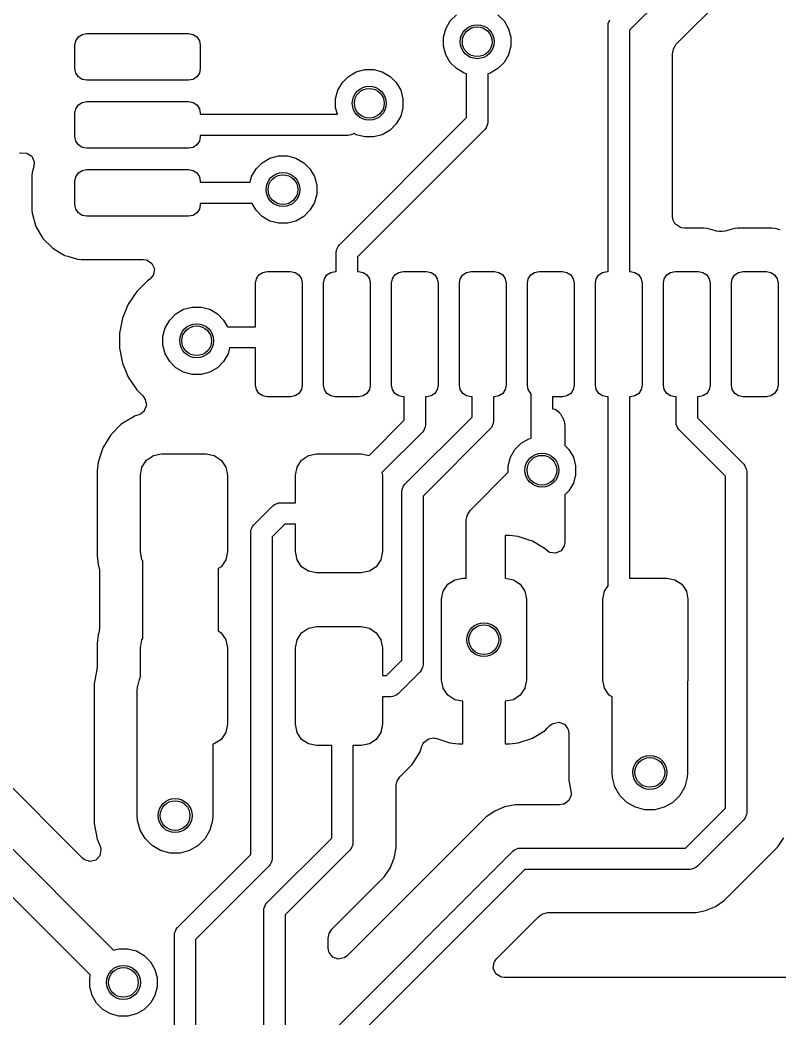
# Model space of a CAD drawing. Header units: inches. Extents: x -2.18 to 1.8, y 0.44 to 2.81.
# Drawn here: x -0.5719 to -0.2201, y 1.2012 to 1.6636 of the extents above; entities that cross this region are included whole.
import ezdxf

# ---------------------------------------------------------------- set-up
doc = ezdxf.new("R2010")
doc.units = ezdxf.units.IN
doc.header["$MEASUREMENT"] = 0
doc.layers.add('BLACK', color=250, linetype='CONTINUOUS')

msp = doc.modelspace()

# ---------------------------------------------------------------- linework, layer by layer
at = {"layer": 'BLACK', "linetype": 'CONTINUOUS'}
for p, q in [((-0.25513, 1.69328), (-0.28949, 1.65892)), ((-0.26775, 1.65235), (-0.24313, 1.67696)), ((-0.37249, 1.66313), (-0.36959, 1.66604)), ((-0.35041, 1.66604), (-0.34751, 1.66313)), ((-0.37455, 1.65957), (-0.37249, 1.66313)), ((-0.34751, 1.66313), (-0.34545, 1.65957)), ((-0.29933, 1.66096), (-0.29924, 1.66192)), ((-0.29933, 1.54709), (-0.29933, 1.66096)), ((-0.29924, 1.66192), (-0.2985, 1.66369)), ((-0.54597, 1.65398), (-0.54479, 1.65574)), ((-0.54479, 1.65574), (-0.54304, 1.65691)), ((-0.54304, 1.65691), (-0.54096, 1.65732)), ((-0.54096, 1.65732), (-0.49372, 1.65732)), ((-0.49372, 1.65732), (-0.49165, 1.65691)), ((-0.49165, 1.65691), (-0.48989, 1.65574)), ((-0.48989, 1.65574), (-0.48872, 1.65398)), ((-0.37561, 1.6556), (-0.37455, 1.65957)), ((-0.37561, 1.65149), (-0.37561, 1.6556)), ((-0.34545, 1.65957), (-0.34439, 1.6556)), ((-0.34439, 1.6556), (-0.34439, 1.65149)), ((-0.28949, 1.65892), (-0.28949, 1.54709)), ((-0.54638, 1.65191), (-0.54597, 1.65398)), ((-0.54638, 1.64108), (-0.54638, 1.65191)), ((-0.48872, 1.65398), (-0.48831, 1.65191)), ((-0.48831, 1.65191), (-0.48831, 1.64108)), ((-0.37455, 1.64752), (-0.37561, 1.65149)), ((-0.34439, 1.65149), (-0.34545, 1.64752)), ((-0.26898, 1.65027), (-0.26775, 1.65235)), ((-0.37249, 1.64396), (-0.37455, 1.64752)), ((-0.34545, 1.64752), (-0.34751, 1.64396)), ((-0.26947, 1.6479), (-0.26927, 1.64928)), ((-0.26947, 1.57251), (-0.26947, 1.6479)), ((-0.26927, 1.64928), (-0.26925, 1.64936)), ((-0.26925, 1.64936), (-0.26898, 1.65027)), ((-0.36959, 1.64105), (-0.37249, 1.64396)), ((-0.34751, 1.64396), (-0.35041, 1.64105)), ((-0.54597, 1.63901), (-0.54638, 1.64108)), ((-0.54479, 1.63725), (-0.54597, 1.63901)), ((-0.54304, 1.63608), (-0.54479, 1.63725)), ((-0.48989, 1.63725), (-0.49165, 1.63608)), ((-0.48872, 1.63901), (-0.48989, 1.63725)), ((-0.48831, 1.64108), (-0.48872, 1.63901)), ((-0.42249, 1.63459), (-0.41959, 1.63749)), ((-0.41959, 1.63749), (-0.41603, 1.63955)), ((-0.41603, 1.63955), (-0.41206, 1.64061)), ((-0.41206, 1.64061), (-0.40794, 1.64061)), ((-0.40794, 1.64061), (-0.40397, 1.63955)), ((-0.40397, 1.63955), (-0.40041, 1.63749)), ((-0.40041, 1.63749), (-0.39751, 1.63459)), ((-0.36603, 1.63899), (-0.36959, 1.64105)), ((-0.36492, 1.6387), (-0.36603, 1.63899)), ((-0.36492, 1.61838), (-0.36492, 1.6387)), ((-0.35397, 1.63899), (-0.35508, 1.6387)), ((-0.35508, 1.6387), (-0.35508, 1.61634)), ((-0.35041, 1.64105), (-0.35397, 1.63899)), ((-0.54096, 1.63567), (-0.54304, 1.63608)), ((-0.49372, 1.63567), (-0.54096, 1.63567)), ((-0.49165, 1.63608), (-0.49372, 1.63567)), ((-0.42455, 1.63103), (-0.42249, 1.63459)), ((-0.39751, 1.63459), (-0.39545, 1.63103)), ((-0.42561, 1.62706), (-0.42455, 1.63103)), ((-0.39545, 1.63103), (-0.39439, 1.62706)), ((-0.54597, 1.62248), (-0.54479, 1.62424)), ((-0.54479, 1.62424), (-0.54304, 1.62541)), ((-0.54304, 1.62541), (-0.54096, 1.62583)), ((-0.54096, 1.62583), (-0.49372, 1.62583)), ((-0.49372, 1.62583), (-0.49165, 1.62541)), ((-0.49165, 1.62541), (-0.48989, 1.62424)), ((-0.48989, 1.62424), (-0.48872, 1.62248)), ((-0.42561, 1.62294), (-0.42561, 1.62706)), ((-0.39439, 1.62706), (-0.39439, 1.62294)), ((-0.54638, 1.62041), (-0.54597, 1.62248)), ((-0.54638, 1.60959), (-0.54638, 1.62041)), ((-0.48872, 1.62248), (-0.48831, 1.62041)), ((-0.48831, 1.62041), (-0.48831, 1.61992)), ((-0.48831, 1.61992), (-0.4248, 1.61992)), ((-0.4248, 1.61992), (-0.42561, 1.62294)), ((-0.39545, 1.61897), (-0.39751, 1.61541)), ((-0.39439, 1.62294), (-0.39545, 1.61897)), ((-0.42387, 1.55942), (-0.36492, 1.61838)), ((-0.39751, 1.61541), (-0.40041, 1.61251)), ((-0.35517, 1.61538), (-0.35591, 1.6136)), ((-0.35508, 1.61634), (-0.35517, 1.61538)), ((-0.54597, 1.60752), (-0.54638, 1.60959)), ((-0.48831, 1.60959), (-0.48872, 1.60752)), ((-0.42, 1.61008), (-0.48831, 1.61008)), ((-0.48831, 1.61008), (-0.48831, 1.60959)), ((-0.41904, 1.61017), (-0.42, 1.61008)), ((-0.41837, 1.61045), (-0.41904, 1.61017)), ((-0.41904, 1.61017), (-0.41904, 1.61017)), ((-0.41727, 1.61091), (-0.41837, 1.61045)), ((-0.41708, 1.61106), (-0.41727, 1.61091)), ((-0.41727, 1.61091), (-0.41727, 1.61091)), ((-0.41603, 1.61045), (-0.41708, 1.61106)), ((-0.41206, 1.60939), (-0.41603, 1.61045)), ((-0.35652, 1.61286), (-0.41547, 1.55391)), ((-0.40794, 1.60939), (-0.41206, 1.60939)), ((-0.40397, 1.61045), (-0.40794, 1.60939)), ((-0.40041, 1.61251), (-0.40397, 1.61045)), ((-0.35591, 1.6136), (-0.35652, 1.61286)), ((-0.54479, 1.60576), (-0.54597, 1.60752)), ((-0.54304, 1.60459), (-0.54479, 1.60576)), ((-0.54096, 1.60417), (-0.54304, 1.60459)), ((-0.49165, 1.60459), (-0.49372, 1.60417)), ((-0.48989, 1.60576), (-0.49165, 1.60459)), ((-0.48872, 1.60752), (-0.48989, 1.60576)), ((-0.57191, 1.60189), (-0.57148, 1.60201)), ((-0.57148, 1.60201), (-0.56873, 1.60196)), ((-0.56873, 1.60196), (-0.56644, 1.60043)), ((-0.56644, 1.60043), (-0.56535, 1.59791)), ((-0.49372, 1.60417), (-0.54096, 1.60417)), ((-0.45603, 1.59955), (-0.45206, 1.60061)), ((-0.45206, 1.60061), (-0.44794, 1.60061)), ((-0.44794, 1.60061), (-0.44397, 1.59955)), ((-0.56548, 1.59571), (-0.56628, 1.59293)), ((-0.56532, 1.59768), (-0.56548, 1.59571)), ((-0.56535, 1.59791), (-0.56532, 1.59768)), ((-0.46249, 1.59459), (-0.45959, 1.59749)), ((-0.45959, 1.59749), (-0.45603, 1.59955)), ((-0.44397, 1.59955), (-0.44041, 1.59749)), ((-0.44041, 1.59749), (-0.43751, 1.59459)), ((-0.56628, 1.59293), (-0.5664, 1.59149)), ((-0.5664, 1.59149), (-0.5664, 1.57552)), ((-0.56628, 1.59293), (-0.56628, 1.59293)), ((-0.54638, 1.58892), (-0.54597, 1.59099)), ((-0.54597, 1.59099), (-0.54479, 1.59275)), ((-0.54479, 1.59275), (-0.54304, 1.59392)), ((-0.54304, 1.59392), (-0.54096, 1.59433)), ((-0.54096, 1.59433), (-0.49372, 1.59433)), ((-0.49372, 1.59433), (-0.49165, 1.59392)), ((-0.49165, 1.59392), (-0.48989, 1.59275)), ((-0.48989, 1.59275), (-0.48872, 1.59099)), ((-0.48872, 1.59099), (-0.48831, 1.58892)), ((-0.46525, 1.58843), (-0.46455, 1.59103)), ((-0.46455, 1.59103), (-0.46249, 1.59459)), ((-0.43751, 1.59459), (-0.43545, 1.59103)), ((-0.43545, 1.59103), (-0.43439, 1.58706)), ((-0.54638, 1.57809), (-0.54638, 1.58892)), ((-0.48831, 1.58892), (-0.48831, 1.58843)), ((-0.48831, 1.58843), (-0.46525, 1.58843)), ((-0.43439, 1.58706), (-0.43439, 1.58294)), ((-0.43439, 1.58294), (-0.43545, 1.57897)), ((-0.54597, 1.57602), (-0.54638, 1.57809)), ((-0.48831, 1.57809), (-0.48872, 1.57602)), ((-0.46432, 1.57858), (-0.48831, 1.57858)), ((-0.48831, 1.57858), (-0.48831, 1.57809)), ((-0.46249, 1.57541), (-0.46432, 1.57858)), ((-0.43545, 1.57897), (-0.43751, 1.57541)), ((-0.5664, 1.57552), (-0.5664, 1.57552)), ((-0.5664, 1.57552), (-0.56628, 1.57408)), ((-0.56628, 1.57408), (-0.56628, 1.57408)), ((-0.56628, 1.57408), (-0.56628, 1.57408)), ((-0.56628, 1.57408), (-0.56449, 1.56791)), ((-0.54479, 1.57426), (-0.54597, 1.57602)), ((-0.54304, 1.57309), (-0.54479, 1.57426)), ((-0.54096, 1.57268), (-0.54304, 1.57309)), ((-0.49372, 1.57268), (-0.54096, 1.57268)), ((-0.49165, 1.57309), (-0.49372, 1.57268)), ((-0.48989, 1.57426), (-0.49165, 1.57309)), ((-0.48872, 1.57602), (-0.48989, 1.57426)), ((-0.45959, 1.57251), (-0.46249, 1.57541)), ((-0.45603, 1.57045), (-0.45959, 1.57251)), ((-0.44041, 1.57251), (-0.44397, 1.57045)), ((-0.43751, 1.57541), (-0.44041, 1.57251)), ((-0.26936, 1.57148), (-0.26947, 1.57251)), ((-0.56449, 1.56791), (-0.56449, 1.56791)), ((-0.56449, 1.56791), (-0.56449, 1.56791)), ((-0.56449, 1.56791), (-0.56122, 1.56238)), ((-0.45206, 1.56939), (-0.45603, 1.57045)), ((-0.44794, 1.56939), (-0.45206, 1.56939)), ((-0.44397, 1.57045), (-0.44794, 1.56939)), ((-0.26929, 1.57118), (-0.26936, 1.57148)), ((-0.26821, 1.56902), (-0.26929, 1.57118)), ((-0.26816, 1.56896), (-0.26821, 1.56902)), ((-0.26585, 1.56748), (-0.26816, 1.56896)), ((-0.26526, 1.5673), (-0.26585, 1.56748)), ((-0.26388, 1.56711), (-0.26526, 1.5673)), ((-0.25493, 1.56711), (-0.26388, 1.56711)), ((-0.25349, 1.56699), (-0.25493, 1.56711)), ((-0.25493, 1.56711), (-0.25493, 1.56711)), ((-0.25493, 1.56711), (-0.25493, 1.56711)), ((-0.25117, 1.56632), (-0.25349, 1.56699)), ((-0.25349, 1.56699), (-0.25349, 1.56699)), ((-0.25349, 1.56699), (-0.25349, 1.56699)), ((-0.24919, 1.56574), (-0.25117, 1.56632)), ((-0.24783, 1.56555), (-0.24919, 1.56574)), ((-0.2465, 1.56555), (-0.24783, 1.56555)), ((-0.24514, 1.56574), (-0.2465, 1.56555)), ((-0.24084, 1.56699), (-0.24514, 1.56574)), ((-0.2394, 1.56711), (-0.24084, 1.56699)), ((-0.24084, 1.56699), (-0.24084, 1.56699)), ((-0.22344, 1.56711), (-0.2394, 1.56711)), ((-0.2394, 1.56711), (-0.2394, 1.56711)), ((-0.2394, 1.56711), (-0.2394, 1.56711)), ((-0.22199, 1.56699), (-0.22344, 1.56711)), ((-0.22344, 1.56711), (-0.22344, 1.56711)), ((-0.22344, 1.56711), (-0.22344, 1.56711)), ((-0.21968, 1.56632), (-0.22199, 1.56699)), ((-0.22199, 1.56699), (-0.22199, 1.56699)), ((-0.22199, 1.56699), (-0.22199, 1.56699)), ((-0.56122, 1.56238), (-0.56122, 1.56238)), ((-0.56122, 1.56238), (-0.55668, 1.55783)), ((-0.42501, 1.55742), (-0.42449, 1.55868)), ((-0.42449, 1.55868), (-0.42387, 1.55942)), ((-0.42449, 1.55868), (-0.42449, 1.55868)), ((-0.55668, 1.55783), (-0.55668, 1.55783)), ((-0.55668, 1.55783), (-0.55668, 1.55783)), ((-0.55668, 1.55783), (-0.55668, 1.55783)), ((-0.55668, 1.55783), (-0.55292, 1.55561)), ((-0.55292, 1.55561), (-0.55292, 1.55561)), ((-0.55292, 1.55561), (-0.55115, 1.55456)), ((-0.55115, 1.55456), (-0.54975, 1.55416)), ((-0.54975, 1.55416), (-0.54517, 1.55283)), ((-0.42531, 1.55594), (-0.42522, 1.5569)), ((-0.42531, 1.54709), (-0.42531, 1.55594)), ((-0.42522, 1.5569), (-0.42509, 1.55722)), ((-0.42509, 1.55722), (-0.42501, 1.55742)), ((-0.41547, 1.55391), (-0.41547, 1.54709)), ((-0.54517, 1.55283), (-0.54497, 1.55277)), ((-0.54497, 1.55277), (-0.54353, 1.55266)), ((-0.54353, 1.55266), (-0.54353, 1.55266)), ((-0.54353, 1.55266), (-0.51482, 1.55266)), ((-0.51482, 1.55266), (-0.51344, 1.55246)), ((-0.51344, 1.55246), (-0.51301, 1.55233)), ((-0.51301, 1.55233), (-0.5107, 1.55085)), ((-0.5107, 1.55085), (-0.50956, 1.54835)), ((-0.50999, 1.54554), (-0.51172, 1.54351)), ((-0.50995, 1.54562), (-0.50999, 1.54554)), ((-0.50956, 1.54835), (-0.50995, 1.54562)), ((-0.4623, 1.54374), (-0.46113, 1.5455)), ((-0.46113, 1.5455), (-0.45937, 1.54667)), ((-0.45937, 1.54667), (-0.4573, 1.54709)), ((-0.4573, 1.54709), (-0.44648, 1.54709)), ((-0.44648, 1.54709), (-0.4444, 1.54667)), ((-0.4444, 1.54667), (-0.44265, 1.5455)), ((-0.44265, 1.5455), (-0.44148, 1.54374)), ((-0.43081, 1.54374), (-0.42963, 1.5455)), ((-0.42963, 1.5455), (-0.42788, 1.54667)), ((-0.42788, 1.54667), (-0.42581, 1.54709)), ((-0.42581, 1.54709), (-0.42531, 1.54709)), ((-0.41547, 1.54709), (-0.41498, 1.54709)), ((-0.41498, 1.54709), (-0.41291, 1.54667)), ((-0.41291, 1.54667), (-0.41115, 1.5455)), ((-0.41115, 1.5455), (-0.40998, 1.54374)), ((-0.39931, 1.54374), (-0.39814, 1.5455)), ((-0.39814, 1.5455), (-0.39638, 1.54667)), ((-0.39638, 1.54667), (-0.39431, 1.54709)), ((-0.39431, 1.54709), (-0.38348, 1.54709)), ((-0.38348, 1.54709), (-0.38141, 1.54667)), ((-0.38141, 1.54667), (-0.37966, 1.5455)), ((-0.37966, 1.5455), (-0.37848, 1.54374)), ((-0.36782, 1.54374), (-0.36664, 1.5455)), ((-0.36664, 1.5455), (-0.36489, 1.54667)), ((-0.36489, 1.54667), (-0.36281, 1.54709)), ((-0.36281, 1.54709), (-0.35199, 1.54709)), ((-0.35199, 1.54709), (-0.34992, 1.54667)), ((-0.34992, 1.54667), (-0.34816, 1.5455)), ((-0.34816, 1.5455), (-0.34699, 1.54374)), ((-0.33632, 1.54374), (-0.33515, 1.5455)), ((-0.33515, 1.5455), (-0.33339, 1.54667)), ((-0.33339, 1.54667), (-0.33132, 1.54709)), ((-0.33132, 1.54709), (-0.32049, 1.54709)), ((-0.32049, 1.54709), (-0.31842, 1.54667)), ((-0.31842, 1.54667), (-0.31666, 1.5455)), ((-0.31666, 1.5455), (-0.31549, 1.54374)), ((-0.30482, 1.54374), (-0.30365, 1.5455)), ((-0.30365, 1.5455), (-0.30189, 1.54667)), ((-0.30189, 1.54667), (-0.29982, 1.54709)), ((-0.29982, 1.54709), (-0.29933, 1.54709)), ((-0.28949, 1.54709), (-0.289, 1.54709)), ((-0.289, 1.54709), (-0.28692, 1.54667)), ((-0.28692, 1.54667), (-0.28517, 1.5455)), ((-0.28517, 1.5455), (-0.28399, 1.54374)), ((-0.27333, 1.54374), (-0.27215, 1.5455)), ((-0.27215, 1.5455), (-0.2704, 1.54667)), ((-0.2704, 1.54667), (-0.26833, 1.54709)), ((-0.26833, 1.54709), (-0.2575, 1.54709)), ((-0.2575, 1.54709), (-0.25543, 1.54667)), ((-0.25543, 1.54667), (-0.25367, 1.5455)), ((-0.25367, 1.5455), (-0.2525, 1.54374)), ((-0.24183, 1.54374), (-0.24066, 1.5455)), ((-0.24066, 1.5455), (-0.2389, 1.54667)), ((-0.2389, 1.54667), (-0.23683, 1.54709)), ((-0.23683, 1.54709), (-0.226, 1.54709)), ((-0.226, 1.54709), (-0.22393, 1.54667)), ((-0.22393, 1.54667), (-0.22218, 1.5455)), ((-0.22218, 1.5455), (-0.221, 1.54374)), ((-0.5128, 1.54278), (-0.51778, 1.5378)), ((-0.51172, 1.54351), (-0.5128, 1.54278)), ((-0.5128, 1.54278), (-0.5128, 1.54278)), ((-0.5128, 1.54278), (-0.5128, 1.54278)), ((-0.46272, 1.54167), (-0.4623, 1.54374)), ((-0.46272, 1.5215), (-0.46272, 1.54167)), ((-0.44148, 1.54374), (-0.44106, 1.54167)), ((-0.44106, 1.54167), (-0.44106, 1.49443)), ((-0.43122, 1.54167), (-0.43081, 1.54374)), ((-0.43122, 1.49443), (-0.43122, 1.54167)), ((-0.40998, 1.54374), (-0.40957, 1.54167)), ((-0.40957, 1.54167), (-0.40957, 1.49443)), ((-0.39972, 1.54167), (-0.39931, 1.54374)), ((-0.39972, 1.49443), (-0.39972, 1.54167)), ((-0.37848, 1.54374), (-0.37807, 1.54167)), ((-0.37807, 1.54167), (-0.37807, 1.49443)), ((-0.36823, 1.54167), (-0.36782, 1.54374)), ((-0.36823, 1.49443), (-0.36823, 1.54167)), ((-0.34699, 1.54374), (-0.34657, 1.54167)), ((-0.34657, 1.54167), (-0.34657, 1.49443)), ((-0.33673, 1.54167), (-0.33632, 1.54374)), ((-0.33673, 1.49443), (-0.33673, 1.54167)), ((-0.31549, 1.54374), (-0.31508, 1.54167)), ((-0.31508, 1.54167), (-0.31508, 1.49443)), ((-0.30524, 1.54167), (-0.30482, 1.54374)), ((-0.30524, 1.49443), (-0.30524, 1.54167)), ((-0.28399, 1.54374), (-0.28358, 1.54167)), ((-0.28358, 1.54167), (-0.28358, 1.49443)), ((-0.27374, 1.54167), (-0.27333, 1.54374)), ((-0.27374, 1.49443), (-0.27374, 1.54167)), ((-0.2525, 1.54374), (-0.25209, 1.54167)), ((-0.25209, 1.54167), (-0.25209, 1.49443)), ((-0.24224, 1.54167), (-0.24183, 1.54374)), ((-0.24224, 1.49443), (-0.24224, 1.54167)), ((-0.221, 1.54374), (-0.22059, 1.54167)), ((-0.22059, 1.54167), (-0.22059, 1.49443)), ((-0.51778, 1.5378), (-0.5217, 1.53194)), ((-0.5217, 1.53194), (-0.52439, 1.52543)), ((-0.5217, 1.53194), (-0.5217, 1.53194)), ((-0.5217, 1.53194), (-0.5217, 1.53194)), ((-0.49603, 1.52955), (-0.49206, 1.53061)), ((-0.49206, 1.53061), (-0.48794, 1.53061)), ((-0.48794, 1.53061), (-0.48397, 1.52955)), ((-0.50249, 1.52459), (-0.49959, 1.52749)), ((-0.49959, 1.52749), (-0.49603, 1.52955)), ((-0.48397, 1.52955), (-0.48041, 1.52749)), ((-0.48041, 1.52749), (-0.47751, 1.52459)), ((-0.52439, 1.52543), (-0.52577, 1.51852)), ((-0.52439, 1.52543), (-0.52439, 1.52543)), ((-0.50455, 1.52103), (-0.50249, 1.52459)), ((-0.47751, 1.52459), (-0.47572, 1.5215)), ((-0.47572, 1.5215), (-0.46272, 1.5215)), ((-0.52577, 1.51852), (-0.52577, 1.51852)), ((-0.52577, 1.51852), (-0.52577, 1.51148)), ((-0.50561, 1.51706), (-0.50455, 1.52103)), ((-0.50561, 1.51294), (-0.50561, 1.51706)), ((-0.50455, 1.50897), (-0.50561, 1.51294)), ((-0.52577, 1.51148), (-0.52577, 1.51148)), ((-0.52577, 1.51148), (-0.52577, 1.51148)), ((-0.52577, 1.51148), (-0.5244, 1.50461)), ((-0.50249, 1.50541), (-0.50455, 1.50897)), ((-0.47545, 1.50897), (-0.47751, 1.50541)), ((-0.47473, 1.51165), (-0.47545, 1.50897)), ((-0.46272, 1.51165), (-0.47473, 1.51165)), ((-0.46272, 1.49443), (-0.46272, 1.51165)), ((-0.5244, 1.50461), (-0.52439, 1.50457)), ((-0.52439, 1.50457), (-0.52439, 1.50457)), ((-0.52439, 1.50457), (-0.52239, 1.49973)), ((-0.49959, 1.50251), (-0.50249, 1.50541)), ((-0.47751, 1.50541), (-0.48041, 1.50251)), ((-0.52239, 1.49973), (-0.5217, 1.49806)), ((-0.49603, 1.50045), (-0.49959, 1.50251)), ((-0.49206, 1.49939), (-0.49603, 1.50045)), ((-0.48794, 1.49939), (-0.49206, 1.49939)), ((-0.48397, 1.50045), (-0.48794, 1.49939)), ((-0.48041, 1.50251), (-0.48397, 1.50045)), ((-0.5217, 1.49806), (-0.5217, 1.49806)), ((-0.5217, 1.49806), (-0.5217, 1.49806)), ((-0.5217, 1.49806), (-0.52008, 1.49564)), ((-0.52008, 1.49564), (-0.51778, 1.4922)), ((-0.4623, 1.49236), (-0.46272, 1.49443)), ((-0.44106, 1.49443), (-0.44148, 1.49236)), ((-0.43081, 1.49236), (-0.43122, 1.49443)), ((-0.40957, 1.49443), (-0.40998, 1.49236)), ((-0.39931, 1.49236), (-0.39972, 1.49443)), ((-0.37807, 1.49443), (-0.37848, 1.49236)), ((-0.36782, 1.49236), (-0.36823, 1.49443)), ((-0.34657, 1.49443), (-0.34699, 1.49236)), ((-0.33632, 1.49236), (-0.33673, 1.49443)), ((-0.31508, 1.49443), (-0.31549, 1.49236)), ((-0.30482, 1.49236), (-0.30524, 1.49443)), ((-0.28358, 1.49443), (-0.28399, 1.49236)), ((-0.27333, 1.49236), (-0.27374, 1.49443)), ((-0.25209, 1.49443), (-0.2525, 1.49236)), ((-0.24183, 1.49236), (-0.24224, 1.49443)), ((-0.22059, 1.49443), (-0.221, 1.49236)), ((-0.51778, 1.4922), (-0.51778, 1.4922)), ((-0.51778, 1.4922), (-0.51498, 1.4894)), ((-0.51498, 1.4894), (-0.51415, 1.48829)), ((-0.46113, 1.4906), (-0.4623, 1.49236)), ((-0.45937, 1.48943), (-0.46113, 1.4906)), ((-0.4573, 1.48902), (-0.45937, 1.48943)), ((-0.44648, 1.48902), (-0.4573, 1.48902)), ((-0.4444, 1.48943), (-0.44648, 1.48902)), ((-0.44265, 1.4906), (-0.4444, 1.48943)), ((-0.44148, 1.49236), (-0.44265, 1.4906)), ((-0.42963, 1.4906), (-0.43081, 1.49236)), ((-0.42788, 1.48943), (-0.42963, 1.4906)), ((-0.42581, 1.48902), (-0.42788, 1.48943)), ((-0.41498, 1.48902), (-0.42581, 1.48902)), ((-0.41291, 1.48943), (-0.41498, 1.48902)), ((-0.41115, 1.4906), (-0.41291, 1.48943)), ((-0.40998, 1.49236), (-0.41115, 1.4906)), ((-0.39814, 1.4906), (-0.39931, 1.49236)), ((-0.39638, 1.48943), (-0.39814, 1.4906)), ((-0.39431, 1.48902), (-0.39638, 1.48943)), ((-0.39382, 1.48902), (-0.39431, 1.48902)), ((-0.39382, 1.47814), (-0.39382, 1.48902)), ((-0.38348, 1.48902), (-0.38398, 1.48902)), ((-0.38398, 1.48902), (-0.38398, 1.4761)), ((-0.38141, 1.48943), (-0.38348, 1.48902)), ((-0.37966, 1.4906), (-0.38141, 1.48943)), ((-0.37848, 1.49236), (-0.37966, 1.4906)), ((-0.36664, 1.4906), (-0.36782, 1.49236)), ((-0.36489, 1.48943), (-0.36664, 1.4906)), ((-0.36281, 1.48902), (-0.36489, 1.48943)), ((-0.36232, 1.48902), (-0.36281, 1.48902)), ((-0.36232, 1.47964), (-0.36232, 1.48902)), ((-0.35199, 1.48902), (-0.35248, 1.48902)), ((-0.35248, 1.48902), (-0.35248, 1.4776)), ((-0.34992, 1.48943), (-0.35199, 1.48902)), ((-0.34816, 1.4906), (-0.34992, 1.48943)), ((-0.34699, 1.49236), (-0.34816, 1.4906)), ((-0.33515, 1.4906), (-0.33632, 1.49236)), ((-0.33492, 1.49045), (-0.33515, 1.4906)), ((-0.33492, 1.46985), (-0.33492, 1.49045)), ((-0.32049, 1.48902), (-0.32508, 1.48902)), ((-0.32508, 1.48902), (-0.32508, 1.48338)), ((-0.31842, 1.48943), (-0.32049, 1.48902)), ((-0.31666, 1.4906), (-0.31842, 1.48943)), ((-0.31549, 1.49236), (-0.31666, 1.4906)), ((-0.30365, 1.4906), (-0.30482, 1.49236)), ((-0.30189, 1.48943), (-0.30365, 1.4906)), ((-0.29982, 1.48902), (-0.30189, 1.48943)), ((-0.29933, 1.48902), (-0.29982, 1.48902)), ((-0.29933, 1.40141), (-0.29933, 1.48902)), ((-0.289, 1.48902), (-0.28949, 1.48902)), ((-0.28949, 1.48902), (-0.28949, 1.40504)), ((-0.28692, 1.48943), (-0.289, 1.48902)), ((-0.28517, 1.4906), (-0.28692, 1.48943)), ((-0.28399, 1.49236), (-0.28517, 1.4906)), ((-0.27215, 1.4906), (-0.27333, 1.49236)), ((-0.2704, 1.48943), (-0.27215, 1.4906)), ((-0.26833, 1.48902), (-0.2704, 1.48943)), ((-0.26783, 1.48902), (-0.26833, 1.48902)), ((-0.26783, 1.4772), (-0.26783, 1.48902)), ((-0.2575, 1.48902), (-0.25799, 1.48902)), ((-0.25799, 1.48902), (-0.25799, 1.47924)), ((-0.25543, 1.48943), (-0.2575, 1.48902)), ((-0.25367, 1.4906), (-0.25543, 1.48943)), ((-0.2525, 1.49236), (-0.25367, 1.4906)), ((-0.24066, 1.4906), (-0.24183, 1.49236)), ((-0.2389, 1.48943), (-0.24066, 1.4906)), ((-0.23683, 1.48902), (-0.2389, 1.48943)), ((-0.226, 1.48902), (-0.23683, 1.48902)), ((-0.22393, 1.48943), (-0.226, 1.48902)), ((-0.22218, 1.4906), (-0.22393, 1.48943)), ((-0.221, 1.49236), (-0.22218, 1.4906)), ((-0.5133, 1.48512), (-0.51426, 1.48254)), ((-0.51415, 1.48829), (-0.51389, 1.48781)), ((-0.51389, 1.48781), (-0.5133, 1.48512)), ((-0.51897, 1.47996), (-0.52491, 1.4763)), ((-0.51678, 1.48069), (-0.51897, 1.47997)), ((-0.51897, 1.47997), (-0.51897, 1.47997)), ((-0.51897, 1.47997), (-0.51897, 1.47996)), ((-0.51605, 1.481), (-0.51678, 1.48069)), ((-0.51599, 1.48103), (-0.51605, 1.481)), ((-0.51435, 1.48243), (-0.51599, 1.48103)), ((-0.51426, 1.48254), (-0.51435, 1.48243)), ((-0.51426, 1.48254), (-0.51426, 1.48254)), ((-0.32508, 1.48338), (-0.324, 1.48326)), ((-0.324, 1.48326), (-0.32392, 1.48323)), ((-0.32392, 1.48323), (-0.32209, 1.48191)), ((-0.32209, 1.48191), (-0.32199, 1.4818)), ((-0.32199, 1.4818), (-0.32148, 1.48109)), ((-0.32148, 1.48109), (-0.32058, 1.47956)), ((-0.52491, 1.4763), (-0.52984, 1.47136)), ((-0.52491, 1.4763), (-0.52491, 1.4763)), ((-0.41012, 1.46184), (-0.39382, 1.47814)), ((-0.39348, 1.44848), (-0.36232, 1.47964)), ((-0.38407, 1.47514), (-0.38481, 1.47337)), ((-0.38398, 1.4761), (-0.38407, 1.47514)), ((-0.35257, 1.47664), (-0.35331, 1.47486)), ((-0.35248, 1.4776), (-0.35257, 1.47664)), ((-0.35257, 1.47664), (-0.35257, 1.47664)), ((-0.32058, 1.47956), (-0.32036, 1.4792)), ((-0.32036, 1.4792), (-0.31986, 1.478)), ((-0.31986, 1.478), (-0.31952, 1.47678)), ((-0.31952, 1.47678), (-0.31935, 1.47549)), ((-0.31935, 1.47549), (-0.31935, 1.46643)), ((-0.26774, 1.47624), (-0.26783, 1.4772)), ((-0.26701, 1.47447), (-0.26774, 1.47624)), ((-0.25799, 1.47924), (-0.23652, 1.45777)), ((-0.52984, 1.47136), (-0.53351, 1.46542)), ((-0.52984, 1.47136), (-0.52984, 1.47136)), ((-0.38542, 1.47262), (-0.40413, 1.45391)), ((-0.38481, 1.47337), (-0.38542, 1.47262)), ((-0.35392, 1.47412), (-0.38508, 1.44296)), ((-0.38481, 1.47337), (-0.38481, 1.47337)), ((-0.35331, 1.47486), (-0.35392, 1.47412)), ((-0.26639, 1.47372), (-0.26701, 1.47447)), ((-0.26701, 1.47447), (-0.26701, 1.47447)), ((-0.24492, 1.45225), (-0.26639, 1.47372)), ((-0.34249, 1.46459), (-0.33959, 1.46749)), ((-0.33959, 1.46749), (-0.33603, 1.46955)), ((-0.33603, 1.46955), (-0.33492, 1.46985)), ((-0.31935, 1.46643), (-0.31751, 1.46459)), ((-0.53351, 1.46542), (-0.5357, 1.4588)), ((-0.53351, 1.46542), (-0.53351, 1.46542)), ((-0.53351, 1.46542), (-0.53351, 1.46542)), ((-0.51322, 1.45968), (-0.51003, 1.46181)), ((-0.51003, 1.46181), (-0.50626, 1.46256)), ((-0.50626, 1.46256), (-0.48559, 1.46256)), ((-0.48559, 1.46256), (-0.48182, 1.46181)), ((-0.48182, 1.46181), (-0.47863, 1.45968)), ((-0.44137, 1.45968), (-0.43818, 1.46181)), ((-0.43818, 1.46181), (-0.43441, 1.46256)), ((-0.43441, 1.46256), (-0.41374, 1.46256)), ((-0.41374, 1.46256), (-0.41012, 1.46184)), ((-0.34455, 1.46103), (-0.34249, 1.46459)), ((-0.31751, 1.46459), (-0.31545, 1.46103)), ((-0.5357, 1.4588), (-0.53612, 1.45471)), ((-0.51535, 1.45648), (-0.51322, 1.45968)), ((-0.47863, 1.45968), (-0.4765, 1.45648)), ((-0.4435, 1.45648), (-0.44137, 1.45968)), ((-0.34561, 1.45706), (-0.34455, 1.46103)), ((-0.34561, 1.45411), (-0.34561, 1.45706)), ((-0.31545, 1.46103), (-0.31439, 1.45706)), ((-0.31439, 1.45706), (-0.31439, 1.45294)), ((-0.23652, 1.45777), (-0.23591, 1.45703)), ((-0.23591, 1.45703), (-0.23591, 1.45703)), ((-0.23591, 1.45703), (-0.23517, 1.45525)), ((-0.53612, 1.45471), (-0.53612, 1.45471)), ((-0.53612, 1.45471), (-0.53612, 1.41529)), ((-0.5161, 1.45272), (-0.51535, 1.45648)), ((-0.5161, 1.41728), (-0.5161, 1.45272)), ((-0.4765, 1.45648), (-0.47575, 1.45272)), ((-0.47575, 1.45272), (-0.47575, 1.41728)), ((-0.44425, 1.45272), (-0.4435, 1.45648)), ((-0.44425, 1.43992), (-0.44425, 1.45272)), ((-0.40413, 1.45391), (-0.4039, 1.45272)), ((-0.4039, 1.45272), (-0.4039, 1.41728)), ((-0.36334, 1.43639), (-0.34561, 1.45411)), ((-0.31439, 1.45294), (-0.31545, 1.44897)), ((-0.24492, 1.2985), (-0.24492, 1.45225)), ((-0.23517, 1.45525), (-0.23508, 1.45429)), ((-0.23508, 1.45429), (-0.23508, 1.29646)), ((-0.39456, 1.44661), (-0.39409, 1.44773)), ((-0.39409, 1.44773), (-0.39348, 1.44848)), ((-0.39409, 1.44773), (-0.39409, 1.44773)), ((-0.31545, 1.44897), (-0.31751, 1.44541)), ((-0.39492, 1.445), (-0.39483, 1.44596)), ((-0.39492, 1.36704), (-0.39492, 1.445)), ((-0.39483, 1.44596), (-0.39477, 1.4461)), ((-0.39477, 1.4461), (-0.39456, 1.44661)), ((-0.38508, 1.44296), (-0.38508, 1.365)), ((-0.31751, 1.44541), (-0.31935, 1.44357)), ((-0.31935, 1.44357), (-0.31935, 1.42181)), ((-0.46348, 1.42973), (-0.45473, 1.43848)), ((-0.45473, 1.43848), (-0.45398, 1.43909)), ((-0.45398, 1.43909), (-0.45273, 1.43961)), ((-0.45398, 1.43909), (-0.45398, 1.43909)), ((-0.45273, 1.43961), (-0.45221, 1.43983)), ((-0.45221, 1.43983), (-0.45125, 1.43992)), ((-0.45221, 1.43983), (-0.45221, 1.43983)), ((-0.45125, 1.43992), (-0.44425, 1.43992)), ((-0.36485, 1.43336), (-0.36457, 1.43431)), ((-0.36457, 1.43431), (-0.36334, 1.43639)), ((-0.46446, 1.42809), (-0.46409, 1.42898)), ((-0.46409, 1.42898), (-0.46348, 1.42973)), ((-0.46409, 1.42898), (-0.46409, 1.42898)), ((-0.44921, 1.43008), (-0.45508, 1.42421)), ((-0.44425, 1.43008), (-0.44921, 1.43008)), ((-0.44425, 1.41728), (-0.44425, 1.43008)), ((-0.36506, 1.43195), (-0.36486, 1.43332)), ((-0.36506, 1.40504), (-0.36506, 1.43195)), ((-0.36486, 1.43332), (-0.36485, 1.43336)), ((-0.46492, 1.42625), (-0.46483, 1.42721)), ((-0.46492, 1.27704), (-0.46492, 1.42625)), ((-0.46483, 1.42721), (-0.46467, 1.4276)), ((-0.46467, 1.4276), (-0.46446, 1.42809)), ((-0.45508, 1.42421), (-0.45508, 1.275)), ((-0.34502, 1.42472), (-0.34699, 1.42472)), ((-0.34699, 1.42472), (-0.34699, 1.40504)), ((-0.34098, 1.42431), (-0.34502, 1.42472)), ((-0.34502, 1.42472), (-0.34502, 1.42472)), ((-0.33505, 1.42235), (-0.34098, 1.42431)), ((-0.34098, 1.42431), (-0.34098, 1.42431)), ((-0.33442, 1.42214), (-0.33505, 1.42235)), ((-0.32855, 1.41852), (-0.33442, 1.42214)), ((-0.33442, 1.42214), (-0.33442, 1.42214)), ((-0.31967, 1.42), (-0.32116, 1.41769)), ((-0.31955, 1.42043), (-0.31967, 1.42)), ((-0.31935, 1.42181), (-0.31955, 1.42043)), ((-0.53612, 1.41529), (-0.53612, 1.41529)), ((-0.53612, 1.41529), (-0.53612, 1.41529)), ((-0.53612, 1.41529), (-0.5357, 1.4112)), ((-0.51535, 1.41352), (-0.5161, 1.41728)), ((-0.47575, 1.41728), (-0.4765, 1.41352)), ((-0.4435, 1.41352), (-0.44425, 1.41728)), ((-0.4039, 1.41728), (-0.40465, 1.41352)), ((-0.32808, 1.41805), (-0.32855, 1.41852)), ((-0.32855, 1.41852), (-0.32855, 1.41852)), ((-0.32666, 1.41706), (-0.32808, 1.41805)), ((-0.32639, 1.41694), (-0.32666, 1.41706)), ((-0.32366, 1.41655), (-0.32639, 1.41694)), ((-0.32116, 1.41769), (-0.32366, 1.41655)), ((-0.5357, 1.4112), (-0.5357, 1.4112)), ((-0.5357, 1.4112), (-0.53539, 1.41026)), ((-0.515, 1.41299), (-0.51535, 1.41352)), ((-0.515, 1.37701), (-0.515, 1.41299)), ((-0.4765, 1.41352), (-0.47863, 1.41032)), ((-0.44137, 1.41032), (-0.4435, 1.41352)), ((-0.40465, 1.41352), (-0.40678, 1.41032)), ((-0.53539, 1.41026), (-0.53521, 1.4095)), ((-0.53521, 1.4095), (-0.53508, 1.40874)), ((-0.53508, 1.40874), (-0.53502, 1.40796)), ((-0.53502, 1.40796), (-0.53502, 1.38204)), ((-0.47863, 1.41032), (-0.48, 1.40941)), ((-0.48, 1.40941), (-0.48, 1.38059)), ((-0.43818, 1.40819), (-0.44137, 1.41032)), ((-0.43441, 1.40744), (-0.43818, 1.40819)), ((-0.41374, 1.40744), (-0.43441, 1.40744)), ((-0.40997, 1.40819), (-0.41374, 1.40744)), ((-0.40678, 1.41032), (-0.40997, 1.40819)), ((-0.37577, 1.39896), (-0.37363, 1.40216)), ((-0.37363, 1.40216), (-0.37044, 1.40429)), ((-0.37044, 1.40429), (-0.36667, 1.40504)), ((-0.36667, 1.40504), (-0.36506, 1.40504)), ((-0.34699, 1.40504), (-0.34322, 1.40429)), ((-0.34322, 1.40429), (-0.34003, 1.40216)), ((-0.34003, 1.40216), (-0.33789, 1.39896)), ((-0.30096, 1.39896), (-0.29933, 1.40141)), ((-0.28949, 1.40504), (-0.27219, 1.40504)), ((-0.27219, 1.40504), (-0.26842, 1.40429)), ((-0.26842, 1.40429), (-0.26523, 1.40216)), ((-0.26523, 1.40216), (-0.26309, 1.39896)), ((-0.54283, 1.27525), (-0.66644, 1.39886)), ((-0.37652, 1.3952), (-0.37577, 1.39896)), ((-0.33789, 1.39896), (-0.33715, 1.3952)), ((-0.30171, 1.3952), (-0.30096, 1.39896)), ((-0.26309, 1.39896), (-0.26234, 1.3952)), ((-0.69036, 1.39446), (-0.52854, 1.23265)), ((-0.37652, 1.3578), (-0.37652, 1.3952)), ((-0.33715, 1.3952), (-0.33715, 1.3578)), ((-0.30171, 1.3578), (-0.30171, 1.3952)), ((-0.26234, 1.3952), (-0.26234, 1.3578)), ((-0.53921, 1.22105), (-0.70838, 1.39022)), ((-0.5357, 1.3788), (-0.53612, 1.37471)), ((-0.53539, 1.37974), (-0.5357, 1.3788)), ((-0.5357, 1.3788), (-0.5357, 1.3788)), ((-0.53521, 1.3805), (-0.53539, 1.37974)), ((-0.53512, 1.381), (-0.53521, 1.3805)), ((-0.53508, 1.38126), (-0.53512, 1.381)), ((-0.53502, 1.38204), (-0.53508, 1.38126)), ((-0.48, 1.38059), (-0.47863, 1.37968)), ((-0.47863, 1.37968), (-0.4765, 1.37648)), ((-0.4435, 1.37648), (-0.44137, 1.37968)), ((-0.44137, 1.37968), (-0.43818, 1.38181)), ((-0.43818, 1.38181), (-0.43441, 1.38256)), ((-0.43441, 1.38256), (-0.41374, 1.38256)), ((-0.41374, 1.38256), (-0.40997, 1.38181)), ((-0.40997, 1.38181), (-0.40678, 1.37968)), ((-0.40678, 1.37968), (-0.40465, 1.37648)), ((-0.53612, 1.37471), (-0.53612, 1.36394)), ((-0.5161, 1.37272), (-0.51535, 1.37648)), ((-0.51535, 1.37648), (-0.515, 1.37701)), ((-0.4765, 1.37648), (-0.47575, 1.37272)), ((-0.44425, 1.37272), (-0.4435, 1.37648)), ((-0.40465, 1.37648), (-0.4039, 1.37272)), ((-0.5161, 1.35931), (-0.5161, 1.37272)), ((-0.47575, 1.37272), (-0.47575, 1.33728)), ((-0.44425, 1.33728), (-0.44425, 1.37272)), ((-0.4039, 1.37272), (-0.4039, 1.35992)), ((-0.40204, 1.35992), (-0.39492, 1.36704)), ((-0.38508, 1.365), (-0.38517, 1.36404)), ((-0.53626, 1.36251), (-0.53752, 1.3562)), ((-0.53619, 1.36299), (-0.53626, 1.36251)), ((-0.53615, 1.36346), (-0.53619, 1.36299)), ((-0.53612, 1.36394), (-0.53615, 1.36346)), ((-0.4039, 1.35992), (-0.40204, 1.35992)), ((-0.38652, 1.36152), (-0.39652, 1.35152)), ((-0.38591, 1.36227), (-0.38652, 1.36152)), ((-0.38529, 1.36376), (-0.38591, 1.36227)), ((-0.38591, 1.36227), (-0.38591, 1.36227)), ((-0.38517, 1.36404), (-0.38529, 1.36376)), ((-0.38517, 1.36404), (-0.38517, 1.36404)), ((-0.53752, 1.3562), (-0.53752, 1.3562)), ((-0.53752, 1.3562), (-0.53752, 1.2913)), ((-0.51735, 1.35478), (-0.51729, 1.355)), ((-0.51729, 1.355), (-0.51648, 1.35805)), ((-0.51648, 1.35805), (-0.51617, 1.3592)), ((-0.51617, 1.3592), (-0.5161, 1.35931)), ((-0.37577, 1.35403), (-0.37652, 1.3578)), ((-0.33715, 1.3578), (-0.33789, 1.35403)), ((-0.30096, 1.35403), (-0.30171, 1.3578)), ((-0.26234, 1.3578), (-0.2625, 1.357)), ((-0.2625, 1.357), (-0.2625, 1.315)), ((-0.5175, 1.3525), (-0.51735, 1.35478)), ((-0.5175, 1.295), (-0.5175, 1.3525)), ((-0.39837, 1.35045), (-0.39904, 1.35017)), ((-0.39727, 1.35091), (-0.39837, 1.35045)), ((-0.39652, 1.35152), (-0.39727, 1.35091)), ((-0.39727, 1.35091), (-0.39727, 1.35091)), ((-0.37363, 1.35084), (-0.37577, 1.35403)), ((-0.37044, 1.3487), (-0.37363, 1.35084)), ((-0.34003, 1.35084), (-0.34322, 1.3487)), ((-0.33789, 1.35403), (-0.34003, 1.35084)), ((-0.29883, 1.35084), (-0.30096, 1.35403)), ((-0.2975, 1.34995), (-0.29883, 1.35084)), ((-0.4, 1.35008), (-0.4039, 1.35008)), ((-0.4039, 1.35008), (-0.4039, 1.33728)), ((-0.39904, 1.35017), (-0.4, 1.35008)), ((-0.39904, 1.35017), (-0.39904, 1.35017)), ((-0.36667, 1.34795), (-0.37044, 1.3487)), ((-0.36667, 1.32827), (-0.36667, 1.34795)), ((-0.34322, 1.3487), (-0.34699, 1.34795)), ((-0.34699, 1.34795), (-0.34699, 1.32827)), ((-0.2975, 1.315), (-0.2975, 1.34995)), ((-0.47575, 1.33728), (-0.4765, 1.33352)), ((-0.4435, 1.33352), (-0.44425, 1.33728)), ((-0.4039, 1.33728), (-0.40465, 1.33352)), ((-0.32752, 1.3355), (-0.32635, 1.33668)), ((-0.32635, 1.33668), (-0.32524, 1.33751)), ((-0.32524, 1.33751), (-0.32485, 1.33772)), ((-0.32485, 1.33772), (-0.32216, 1.33831)), ((-0.32216, 1.33831), (-0.31958, 1.33734)), ((-0.31958, 1.33734), (-0.31793, 1.33514)), ((-0.4765, 1.33352), (-0.47863, 1.33032)), ((-0.44137, 1.33032), (-0.4435, 1.33352)), ((-0.40465, 1.33352), (-0.40678, 1.33032)), ((-0.33442, 1.33085), (-0.32855, 1.33448)), ((-0.32855, 1.33448), (-0.32752, 1.3355)), ((-0.31793, 1.33514), (-0.31784, 1.3349)), ((-0.31784, 1.3349), (-0.31783, 1.33486)), ((-0.31783, 1.33486), (-0.31752, 1.33315)), ((-0.31752, 1.33315), (-0.31752, 1.3113)), ((-0.48182, 1.32819), (-0.4825, 1.32806)), ((-0.4825, 1.32806), (-0.4825, 1.295)), ((-0.47863, 1.33032), (-0.48182, 1.32819)), ((-0.43818, 1.32819), (-0.44137, 1.33032)), ((-0.43441, 1.32744), (-0.43818, 1.32819)), ((-0.42742, 1.32744), (-0.43441, 1.32744)), ((-0.42742, 1.28454), (-0.42742, 1.32744)), ((-0.41374, 1.32744), (-0.41758, 1.32744)), ((-0.41758, 1.32744), (-0.41758, 1.2825)), ((-0.40997, 1.32819), (-0.41374, 1.32744)), ((-0.40678, 1.33032), (-0.40997, 1.32819)), ((-0.38566, 1.3271), (-0.38504, 1.32834)), ((-0.38504, 1.32834), (-0.38469, 1.32885)), ((-0.38469, 1.32885), (-0.38255, 1.33057)), ((-0.38255, 1.33057), (-0.38248, 1.3306)), ((-0.38248, 1.3306), (-0.38009, 1.33095)), ((-0.38009, 1.33095), (-0.37979, 1.33092)), ((-0.37979, 1.33092), (-0.37877, 1.3307)), ((-0.37877, 1.3307), (-0.37268, 1.32868)), ((-0.37268, 1.32868), (-0.37268, 1.32868)), ((-0.37268, 1.32868), (-0.36864, 1.32827)), ((-0.36864, 1.32827), (-0.36667, 1.32827)), ((-0.36667, 1.32827), (-0.36667, 1.32827)), ((-0.34699, 1.32827), (-0.34502, 1.32827)), ((-0.34502, 1.32827), (-0.34098, 1.32868)), ((-0.34502, 1.32827), (-0.34502, 1.32827)), ((-0.34502, 1.32827), (-0.34502, 1.32827)), ((-0.34098, 1.32868), (-0.33442, 1.33085)), ((-0.33442, 1.33085), (-0.33442, 1.33085)), ((-0.39016, 1.31864), (-0.38649, 1.32458)), ((-0.38649, 1.32458), (-0.38566, 1.3271)), ((-0.39509, 1.3137), (-0.39016, 1.31864)), ((-0.39588, 1.31298), (-0.39556, 1.31329)), ((-0.39556, 1.31329), (-0.39517, 1.31364)), ((-0.39517, 1.31364), (-0.39509, 1.3137)), ((-0.39509, 1.3137), (-0.39509, 1.3137)), ((-0.29735, 1.31272), (-0.2975, 1.315)), ((-0.2625, 1.315), (-0.26265, 1.31272)), ((-0.39756, 1.30875), (-0.39736, 1.31013)), ((-0.39756, 1.28004), (-0.39756, 1.30875)), ((-0.39736, 1.31013), (-0.39729, 1.31035)), ((-0.39729, 1.31035), (-0.39714, 1.31087)), ((-0.39714, 1.31087), (-0.39588, 1.31298)), ((-0.31752, 1.3113), (-0.31656, 1.30646)), ((-0.29617, 1.3083), (-0.29735, 1.31272)), ((-0.26265, 1.31272), (-0.26383, 1.3083)), ((-0.31653, 1.30453), (-0.31754, 1.30197)), ((-0.31656, 1.30646), (-0.31648, 1.30508)), ((-0.31648, 1.30508), (-0.31653, 1.30453)), ((-0.29388, 1.30435), (-0.29617, 1.3083)), ((-0.29065, 1.30112), (-0.29388, 1.30435)), ((-0.26612, 1.30435), (-0.26935, 1.30112)), ((-0.26383, 1.3083), (-0.26612, 1.30435)), ((-0.34246, 1.29994), (-0.34727, 1.29898)), ((-0.3218, 1.29994), (-0.34246, 1.29994)), ((-0.32018, 1.30022), (-0.3218, 1.29994)), ((-0.31977, 1.30036), (-0.32018, 1.30022)), ((-0.31754, 1.30197), (-0.31977, 1.30036)), ((-0.2867, 1.29883), (-0.29065, 1.30112)), ((-0.26935, 1.30112), (-0.2733, 1.29883)), ((-0.51735, 1.29272), (-0.5175, 1.295)), ((-0.4825, 1.295), (-0.48265, 1.29272)), ((-0.35181, 1.2971), (-0.3559, 1.29437)), ((-0.34728, 1.29898), (-0.35181, 1.2971)), ((-0.35181, 1.2971), (-0.35181, 1.2971)), ((-0.34727, 1.29898), (-0.34728, 1.29898)), ((-0.28228, 1.29765), (-0.2867, 1.29883)), ((-0.27772, 1.29765), (-0.28228, 1.29765)), ((-0.2733, 1.29883), (-0.27772, 1.29765)), ((-0.2635, 1.27992), (-0.24492, 1.2985)), ((-0.23548, 1.29476), (-0.23591, 1.29372)), ((-0.23517, 1.2955), (-0.23548, 1.29476)), ((-0.23508, 1.29646), (-0.23517, 1.2955)), ((-0.23517, 1.2955), (-0.23517, 1.2955)), ((-0.53752, 1.2913), (-0.53752, 1.2913)), ((-0.53752, 1.2913), (-0.53752, 1.2913)), ((-0.53752, 1.2913), (-0.5361, 1.28414)), ((-0.51617, 1.2883), (-0.51735, 1.29272)), ((-0.48265, 1.29272), (-0.48383, 1.2883)), ((-0.3559, 1.29437), (-0.42021, 1.23007)), ((-0.3559, 1.29437), (-0.3559, 1.29437)), ((-0.23652, 1.29298), (-0.25798, 1.27152)), ((-0.23591, 1.29372), (-0.23652, 1.29298)), ((-0.23591, 1.29372), (-0.23591, 1.29372)), ((-0.51388, 1.28435), (-0.51617, 1.2883)), ((-0.48383, 1.2883), (-0.48612, 1.28435)), ((-0.5361, 1.28414), (-0.53608, 1.28406)), ((-0.53608, 1.28406), (-0.53608, 1.28406)), ((-0.53608, 1.28406), (-0.53487, 1.28114)), ((-0.53487, 1.28114), (-0.53474, 1.28082)), ((-0.51065, 1.28112), (-0.51388, 1.28435)), ((-0.5067, 1.27883), (-0.51065, 1.28112)), ((-0.48935, 1.28112), (-0.4933, 1.27883)), ((-0.48612, 1.28435), (-0.48935, 1.28112)), ((-0.45746, 1.2545), (-0.42742, 1.28454)), ((-0.41767, 1.28154), (-0.41841, 1.27977)), ((-0.41758, 1.2825), (-0.41767, 1.28154)), ((-0.41767, 1.28154), (-0.41767, 1.28154)), ((-0.22063, 1.28056), (-0.2179, 1.28464)), ((-0.53484, 1.27641), (-0.53672, 1.2744)), ((-0.53436, 1.27912), (-0.53484, 1.27641)), ((-0.53474, 1.28082), (-0.53439, 1.27947)), ((-0.53439, 1.27947), (-0.53436, 1.27912)), ((-0.50228, 1.27765), (-0.5067, 1.27883)), ((-0.49772, 1.27765), (-0.50228, 1.27765)), ((-0.49887, 1.24309), (-0.46492, 1.27704)), ((-0.4933, 1.27883), (-0.49772, 1.27765)), ((-0.41902, 1.27902), (-0.44906, 1.24899)), ((-0.43974, 1.18222), (-0.34348, 1.27848)), ((-0.41841, 1.27977), (-0.41902, 1.27902)), ((-0.39852, 1.27523), (-0.39756, 1.28004)), ((-0.34348, 1.27848), (-0.34273, 1.27909)), ((-0.34273, 1.27909), (-0.34127, 1.2797)), ((-0.34273, 1.27909), (-0.34273, 1.27909)), ((-0.34127, 1.2797), (-0.34096, 1.27983)), ((-0.34096, 1.27983), (-0.34, 1.27992)), ((-0.34096, 1.27983), (-0.34096, 1.27983)), ((-0.34, 1.27992), (-0.2635, 1.27992)), ((-0.24556, 1.25563), (-0.22063, 1.28056)), ((-0.54195, 1.27455), (-0.54283, 1.27525)), ((-0.54178, 1.27445), (-0.54195, 1.27455)), ((-0.53938, 1.27372), (-0.54178, 1.27445)), ((-0.53672, 1.2744), (-0.53938, 1.27372)), ((-0.45591, 1.27227), (-0.45652, 1.27152)), ((-0.45539, 1.27352), (-0.45591, 1.27227)), ((-0.45591, 1.27227), (-0.45591, 1.27227)), ((-0.45517, 1.27404), (-0.45539, 1.27352)), ((-0.45508, 1.275), (-0.45517, 1.27404)), ((-0.45517, 1.27404), (-0.45517, 1.27404)), ((-0.4004, 1.27069), (-0.39915, 1.2737)), ((-0.39915, 1.2737), (-0.39907, 1.27389)), ((-0.39907, 1.2739), (-0.39852, 1.27523)), ((-0.39907, 1.27389), (-0.39907, 1.2739)), ((-0.39907, 1.27389), (-0.39907, 1.27389)), ((-0.45652, 1.27152), (-0.49047, 1.23757)), ((-0.33796, 1.27008), (-0.43134, 1.1767)), ((-0.40313, 1.2666), (-0.4004, 1.27069)), ((-0.26146, 1.27008), (-0.33796, 1.27008)), ((-0.2605, 1.27017), (-0.26146, 1.27008)), ((-0.25979, 1.27047), (-0.2605, 1.27017)), ((-0.2605, 1.27017), (-0.2605, 1.27017)), ((-0.25872, 1.27091), (-0.25979, 1.27047)), ((-0.25798, 1.27152), (-0.25872, 1.27091)), ((-0.25872, 1.27091), (-0.25872, 1.27091)), ((-0.41593, 1.2538), (-0.40313, 1.2666)), ((-0.45848, 1.25277), (-0.45807, 1.25376)), ((-0.45807, 1.25376), (-0.45746, 1.2545)), ((-0.45807, 1.25376), (-0.45807, 1.25376)), ((-0.42731, 1.24241), (-0.41593, 1.2538)), ((-0.24964, 1.2529), (-0.24556, 1.25563)), ((-0.4589, 1.25102), (-0.4588, 1.25198)), ((-0.4589, 1.1185), (-0.4589, 1.25102)), ((-0.4588, 1.25198), (-0.45869, 1.25227)), ((-0.45869, 1.25227), (-0.45848, 1.25277)), ((-0.44906, 1.24899), (-0.44906, 1.12054)), ((-0.3316, 1.24813), (-0.33048, 1.24897)), ((-0.33048, 1.24897), (-0.32957, 1.24946)), ((-0.32957, 1.24946), (-0.32723, 1.25006)), ((-0.32723, 1.25006), (-0.25884, 1.25006)), ((-0.25884, 1.25006), (-0.25853, 1.25015)), ((-0.25853, 1.25015), (-0.25705, 1.25045)), ((-0.25705, 1.25045), (-0.25418, 1.25102)), ((-0.25418, 1.25102), (-0.24964, 1.2529)), ((-0.35105, 1.22867), (-0.3316, 1.24813)), ((-0.50031, 1.23961), (-0.50022, 1.24057)), ((-0.50031, 1.12653), (-0.50031, 1.23961)), ((-0.50022, 1.24057), (-0.49983, 1.24151)), ((-0.50022, 1.24057), (-0.50022, 1.24057)), ((-0.49983, 1.24151), (-0.49949, 1.24234)), ((-0.49949, 1.24234), (-0.49887, 1.24309)), ((-0.49949, 1.24234), (-0.49949, 1.24234)), ((-0.42904, 1.23797), (-0.42884, 1.23934)), ((-0.42884, 1.23934), (-0.42882, 1.23939)), ((-0.42882, 1.23939), (-0.42855, 1.24034)), ((-0.42855, 1.24034), (-0.42731, 1.24241)), ((-0.49047, 1.23757), (-0.49047, 1.11465)), ((-0.42904, 1.23359), (-0.42904, 1.23797)), ((-0.52854, 1.23265), (-0.52599, 1.23333)), ((-0.52599, 1.23333), (-0.52188, 1.23333)), ((-0.52188, 1.23333), (-0.51791, 1.23227)), ((-0.51791, 1.23227), (-0.51435, 1.23021)), ((-0.51435, 1.23021), (-0.51144, 1.2273)), ((-0.42873, 1.23188), (-0.42904, 1.23359)), ((-0.42862, 1.2316), (-0.42873, 1.23188)), ((-0.42697, 1.2294), (-0.42862, 1.2316)), ((-0.42021, 1.23007), (-0.42132, 1.22923)), ((-0.51144, 1.2273), (-0.50939, 1.22374)), ((-0.4244, 1.22844), (-0.42697, 1.2294)), ((-0.42171, 1.22902), (-0.4244, 1.22844)), ((-0.42132, 1.22923), (-0.42171, 1.22902)), ((-0.35256, 1.22425), (-0.35217, 1.22698)), ((-0.35217, 1.22698), (-0.35204, 1.22725)), ((-0.35204, 1.22725), (-0.35105, 1.22867)), ((-0.53955, 1.21977), (-0.53921, 1.22105)), ((-0.50939, 1.22374), (-0.50832, 1.21977)), ((-0.35142, 1.22175), (-0.35256, 1.22425)), ((-0.3491, 1.22026), (-0.35142, 1.22175)), ((-0.53955, 1.21566), (-0.53955, 1.21977)), ((-0.50832, 1.21977), (-0.50832, 1.21566)), ((-0.34867, 1.22014), (-0.3491, 1.22026)), ((-0.3473, 1.21994), (-0.34867, 1.22014)), ((-0.18254, 1.21994), (-0.3473, 1.21994)), ((-0.53849, 1.21169), (-0.53955, 1.21566)), ((-0.53643, 1.20813), (-0.53849, 1.21169)), ((-0.50939, 1.21169), (-0.51144, 1.20813)), ((-0.50832, 1.21566), (-0.50939, 1.21169)), ((-0.53352, 1.20522), (-0.53643, 1.20813)), ((-0.51144, 1.20813), (-0.51435, 1.20522)), ((-0.52996, 1.20317), (-0.53352, 1.20522)), ((-0.52599, 1.2021), (-0.52996, 1.20317)), ((-0.51791, 1.20317), (-0.52188, 1.2021)), ((-0.51435, 1.20522), (-0.51791, 1.20317)), ((-0.52188, 1.2021), (-0.52599, 1.2021))]:
    msp.add_line(p, q, dxfattribs=at)
at = {"layer": 'BLACK'}
for centre in [(-0.36, 1.65354), (-0.41, 1.625), (-0.45, 1.585), (-0.49, 1.515), (-0.33, 1.455), (-0.35693, 1.3765), (-0.28, 1.315), (-0.5, 1.295), (-0.52394, 1.21772)]:
    msp.add_circle(centre, 0.00787, dxfattribs=at)
at = {"layer": 'WHITE'}
for centre in [(-0.36, 1.65354), (-0.41, 1.625), (-0.45, 1.585), (-0.49, 1.515), (-0.33, 1.455), (-0.35693, 1.3765), (-0.28, 1.315), (-0.5, 1.295), (-0.52394, 1.21772)]:
    msp.add_circle(centre, 0.00689, dxfattribs=at)

doc.saveas('drawing.dxf')
